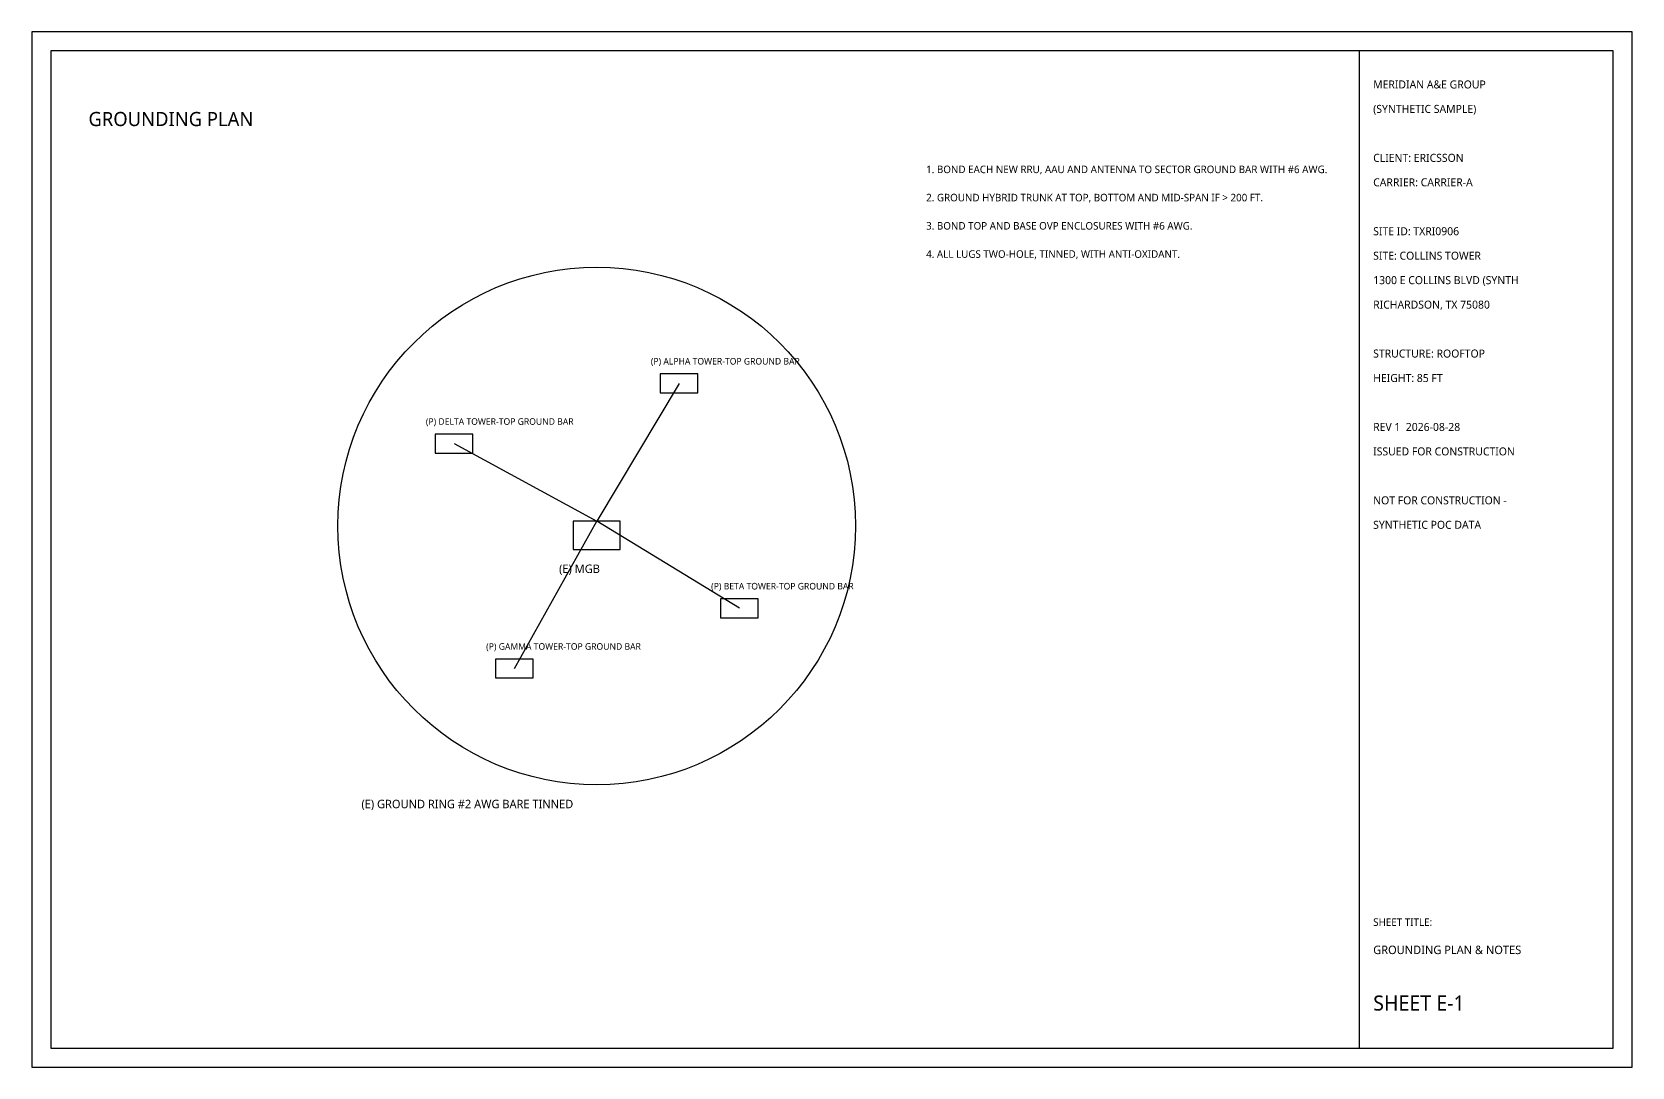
# Model space of a CAD drawing. Extents: x 0 to 1940, y 0 to 220.
# Drawn here: x 1600 to 1940, y 0 to 220 of the extents above; entities that cross this region are included whole.
import ezdxf

# ---------------------------------------------------------------- set-up
doc = ezdxf.new("R2010")
doc.units = 0
for name, color, linetype in [('A-BORDER', 7, 'Continuous'), ('A-TEXT', 7, 'Continuous'), ('A-TITLE', 7, 'Continuous'), ('E-GROUND', 2, 'Continuous')]:
    doc.layers.add(name, color=color, linetype=linetype)
doc.styles.add('OpenSans', font='OpenSans-Regular.ttf')

msp = doc.modelspace()

# ---------------------------------------------------------------- linework, layer by layer
at = {"layer": 'A-BORDER'}
for points in [[(1600, 0), (1940, 0), (1940, 220), (1600, 220)], [(1604, 4), (1936, 4), (1936, 216), (1604, 216)]]:
    msp.add_lwpolyline(points, close=True, dxfattribs=at)
at = {"layer": 'A-TITLE'}
msp.add_lwpolyline([(1882, 4), (1936, 4), (1936, 216), (1882, 216)], close=True, dxfattribs=at)
at = {"layer": 'E-GROUND'}
for p in [(1737.5, 145.31), (1689.69, 132.5), (1702.5, 84.69), (1750.31, 97.5)]:
    msp.add_line(p, (1720, 116), dxfattribs=at)
for points in [[(1733.5, 143.31), (1741.5, 143.31), (1741.5, 147.31), (1733.5, 147.31)], [(1685.69, 130.5), (1693.69, 130.5), (1693.69, 134.5), (1685.69, 134.5)], [(1715, 110), (1725, 110), (1725, 116), (1715, 116)], [(1746.31, 95.5), (1754.31, 95.5), (1754.31, 99.5), (1746.31, 99.5)], [(1698.5, 82.69), (1706.5, 82.69), (1706.5, 86.69), (1698.5, 86.69)]]:
    msp.add_lwpolyline(points, close=True, dxfattribs=at)
msp.add_circle((1720, 115), 55, dxfattribs=at)

# ---------------------------------------------------------------- texts
at = {"layer": 'A-TEXT', "style": 'OpenSans'}
for s, height, p in [('GROUNDING PLAN', 3, (1612, 200)), ('1. BOND EACH NEW RRU, AAU AND ANTENNA TO SECTOR GROUND BAR WITH #6 AWG.', 1.6, (1790, 190)), ('2. GROUND HYBRID TRUNK AT TOP, BOTTOM AND MID-SPAN IF > 200 FT.', 1.6, (1790, 184)), ('3. BOND TOP AND BASE OVP ENCLOSURES WITH #6 AWG.', 1.6, (1790, 178)), ('4. ALL LUGS TWO-HOLE, TINNED, WITH ANTI-OXIDANT.', 1.6, (1790, 172)), ('(P) ALPHA TOWER-TOP GROUND BAR', 1.4, (1731.5, 149.31)), ('(P) DELTA TOWER-TOP GROUND BAR', 1.4, (1683.69, 136.5)), ('(E) MGB', 1.8, (1712, 105)), ('(P) BETA TOWER-TOP GROUND BAR', 1.4, (1744.31, 101.5)), ('(P) GAMMA TOWER-TOP GROUND BAR', 1.4, (1696.5, 88.69)), ('(E) GROUND RING #2 AWG BARE TINNED', 1.8, (1670, 55))]:
    msp.add_text(s, height=height, dxfattribs=at).set_placement(p)
at = {"layer": 'A-TITLE', "style": 'OpenSans'}
for s, height, p in [('MERIDIAN A&E GROUP', 1.7, (1885, 208)), ('(SYNTHETIC SAMPLE)', 1.7, (1885, 202.8)), ('CLIENT: ERICSSON', 1.7, (1885, 192.4)), ('CARRIER: CARRIER-A', 1.7, (1885, 187.2)), ('SITE ID: TXRI0906', 1.7, (1885, 176.8)), ('SITE: COLLINS TOWER', 1.7, (1885, 171.6)), ('1300 E COLLINS BLVD (SYNTH', 1.7, (1885, 166.4)), ('RICHARDSON, TX 75080', 1.7, (1885, 161.2)), ('STRUCTURE: ROOFTOP', 1.7, (1885, 150.8)), ('HEIGHT: 85 FT', 1.7, (1885, 145.6)), ('REV 1  2026-08-28', 1.7, (1885, 135.2)), ('ISSUED FOR CONSTRUCTION', 1.7, (1885, 130)), ('NOT FOR CONSTRUCTION -', 1.7, (1885, 119.6)), ('SYNTHETIC POC DATA', 1.7, (1885, 114.4)), ('SHEET TITLE:', 1.6, (1885, 30)), ('GROUNDING PLAN & NOTES', 1.8, (1885, 24)), ('SHEET E-1', 3.2, (1885, 12))]:
    msp.add_text(s, height=height, dxfattribs=at).set_placement(p)

doc.saveas('drawing.dxf')
